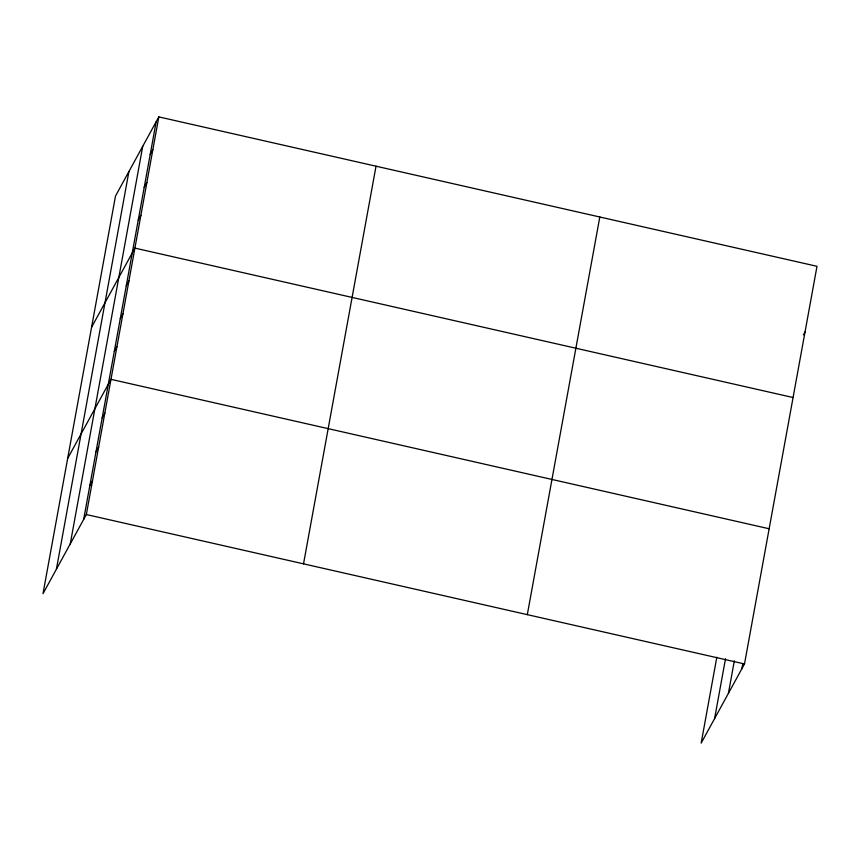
<?xml version="1.0" encoding="UTF-8"?>
<svg xmlns="http://www.w3.org/2000/svg" width="860" height="860" viewBox="0 0 860 860"><rect width="100%" height="100%" fill="white"/><g stroke="black" fill="none" stroke-linecap="round" stroke-linejoin="round"><path stroke-width="1.29" d="M56.416 569.18L128.914 171.527M70.251 543.918L142.738 146.275M83.667 519.408L156.165 121.755M158.831 116.895L115.498 196.048L43 593.69L86.333 514.538L158.831 116.895L817 266.31L744.502 663.952L701.169 743.104L716.81 657.309M303.526 563.848L376.024 166.195M527.309 614.653L599.807 217M714.596 718.595L725.496 658.792M728.42 693.332L734.343 660.835M741.847 668.822L742.793 663.619M150.188 154.564L152.844 149.694M144.2 187.373L146.867 182.503M138.224 220.171L140.889 215.312M91.569 327.273L134.902 248.11L793.081 397.535M126.259 285.789L128.925 280.919M120.282 318.598L122.948 313.728M114.305 351.396L116.96 346.537M67.65 458.487L110.983 379.335L769.152 528.76M102.157 418.003L104.823 413.133M95.997 451.801L98.663 446.942M89.838 485.61L92.493 480.74M803.444 334.841L805.035 331.917M86.333 514.538L744.502 663.952"/></g></svg>
